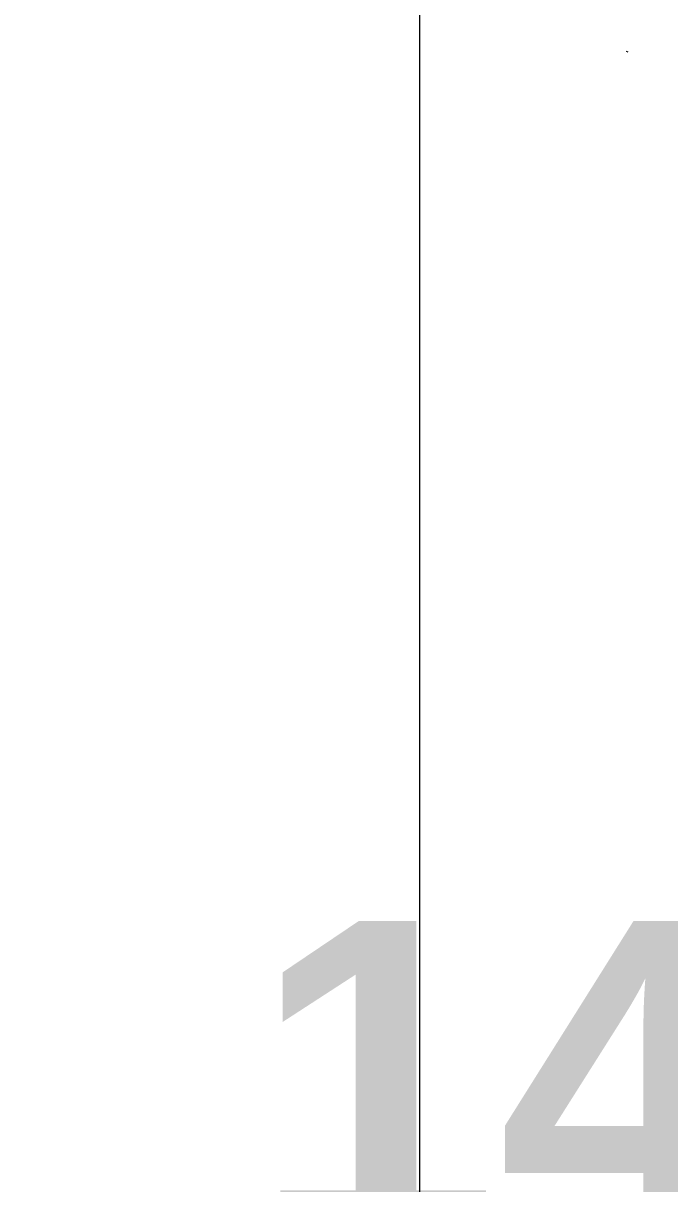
# Model space of a CAD drawing. Header units: inches. Extents: x 22 to 382261, y 22 to 371281.
# Drawn here: x 91996 to 92550, y 143189 to 144182 of the extents above; entities that cross this region are included whole.
import ezdxf

# ---------------------------------------------------------------- set-up
doc = ezdxf.new("R2010")
doc.units = ezdxf.units.IN
doc.header["$MEASUREMENT"] = 0
for name, color, linetype, lineweight in [('A-ANNO-DIMS', 211, 'Continuous', 9), ('A-COLS', 52, 'Continuous', 9), ('G-IMPT', 8, 'Continuous', 9), ('I-FURN', 30, 'Continuous', 9)]:
    doc.layers.add(name, color=color, linetype=linetype, lineweight=lineweight)
doc.styles.add('Arial_B_2', font='arialbd.ttf', dxfattribs={"height": 270.833333})
doc.dimstyles.new('2_2', dxfattribs={"dimscale": 304.8, "dimtxt": 267.818092, "dimasz": 0.227865, "dimexe": 1.377953, "dimexo": 0.0625, "dimgap": 0.287073, "dimtad": 1, "dimdec": 0, "dimzin": 0, "dimdsep": 46, "dimtxsty": 'Arial_B_2', "dimblk1": 'OBLIQUE', "dimblk2": 'OBLIQUE', "dimsah": 1, "dimcen": 0.09, "dimdle": 0.574147, "dimazin": 0, "dimtfac": 1, "dimtdec": 4, "dimtix": 1, "dimtmove": 0, "dimatfit": 3, "dimfxl": 0.574147, "dimfxlon": 1, "dimtvp": 1, "dimtolj": 1, "dimtzin": 0, "dimlwd": 18, "dimlwe": 18, "dimarcsym": 2})

# ---------------------------------------------------------------- blocks, each defined once
blk = doc.blocks.new('PLANTA_91 - PLANTA_ICV_DWG-V330-Section B-B')
at = {"layer": 'G-IMPT'}
blk.add_line((3763.31, 5577.65), (3764.78, 5577.03), dxfattribs=at)
blk = doc.blocks.new('PLANTA_91 - PLANTA_91-V331-Section B-B')
blk.add_blockref('PLANTA_91 - PLANTA_ICV_DWG-V330-Section B-B', (0, 0))
blk = doc.blocks.new('_Oblique')
at = {"color": 0, "linetype": 'ByBlock', "lineweight": -2}
blk.add_line((-0.5, -0.5), (0.5, 0.5), dxfattribs=at)
blk = doc.blocks.new('*D5273')
at = {"layer": 'A-ANNO-DIMS', "color": 0, "lineweight": 18, "transparency": 16777216}
for p, q in [((91885.81, 143131.47), (91885.81, 142630.52)), ((93340.81, 143131.47), (93340.81, 142630.52)), ((91710.81, 143050.52), (93515.81, 143050.52))]:
    blk.add_line(p, q, dxfattribs=at)
at = {"layer": 'Defpoints', "color": 0, "transparency": 16777216}
for p in [(91885.81, 143150.52), (93340.81, 143150.52), (93340.81, 143050.52)]:
    blk.add_point(p, dxfattribs=at)
at = {"layer": 'A-ANNO-DIMS', "color": 0, "lineweight": 18, "transparency": 16777216, "xscale": 69.45312499999999, "yscale": 69.45312499999999, "zscale": 69.45312499999999, "rotation": 180}
blk.add_blockref('_Oblique', (91885.81, 143050.52), dxfattribs=at)
at = {"layer": 'A-ANNO-DIMS', "color": 0, "lineweight": 18, "transparency": 16777216, "xscale": 69.45312499999999, "yscale": 69.45312499999999, "zscale": 69.45312499999999}
blk.add_blockref('_Oblique', (93340.81, 143050.52), dxfattribs=at)
at = {"layer": 'A-ANNO-DIMS', "color": 0, "lineweight": 18, "transparency": 16777216, "insert": (92613.31, 143276.3), "char_height": 270.833, "width": 559.6852, "attachment_point": 5, "style": 'Arial_B_2'}
blk.add_mtext('\\A1;1455', dxfattribs=at)

msp = doc.modelspace()

# ---------------------------------------------------------------- linework, layer by layer
at = {"layer": 'A-COLS'}
msp.add_line((92335.81, 142930.35), (92335.81, 146522.06), dxfattribs=at)

# ---------------------------------------------------------------- block references
at = {"layer": 'I-FURN'}
msp.add_blockref('PLANTA_91 - PLANTA_91-V331-Section B-B', (88749, 138580.35), dxfattribs=at)

# ---------------------------------------------------------------- dimensions: what is measured, and where the dimension line sits
at = {"layer": 'A-ANNO-DIMS', "lineweight": 18}
dim = msp.add_linear_dim(base=(93340.81, 143050.52), p1=(91885.81, 143150.52), p2=(93340.81, 143150.52), dimstyle='2_2', override={"dimpost": '<>', "dimfxl": 1455}, dxfattribs=at)
dim.commit()
dim.dimension.update_dxf_attribs({"geometry": '*D5273', "text_midpoint": (92613.31, 143276.3)})

doc.saveas('drawing.dxf')
